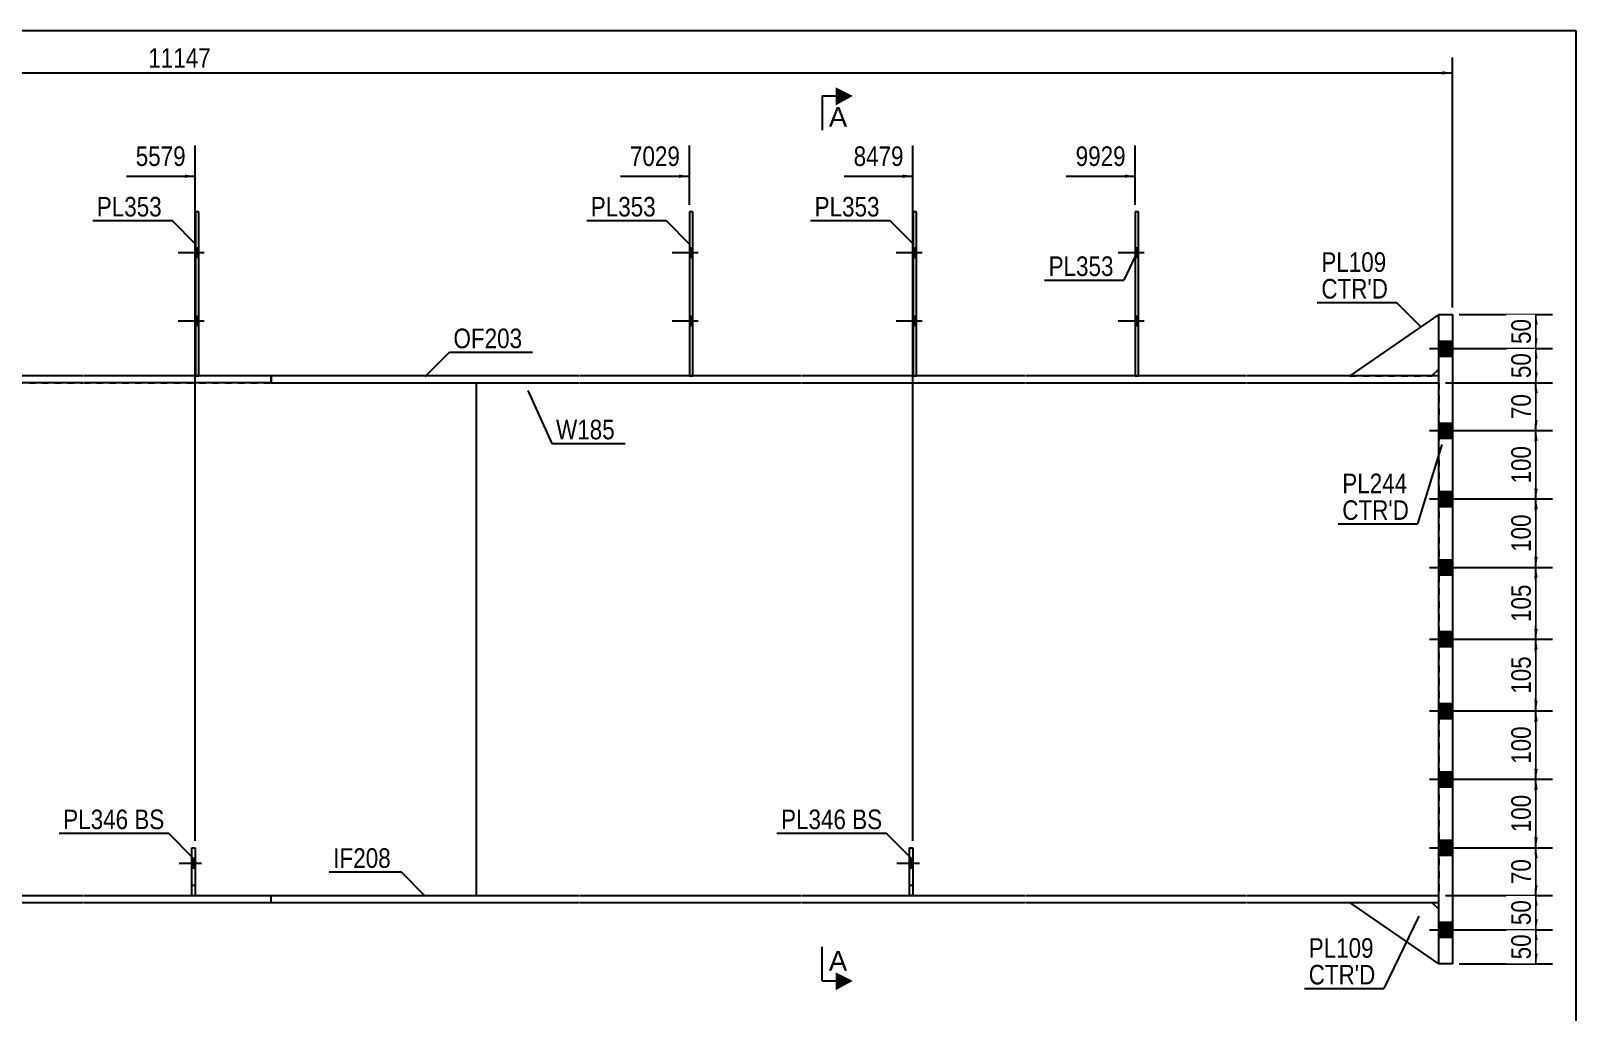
# Model space of a CAD drawing. Header units: millimetres. Extents: x -324 to 89, y -163 to 124.
# Drawn here: x -137.1 to 88.8, y -19.5 to 124 of the extents above; entities that cross this region are included whole.
import ezdxf

# ---------------------------------------------------------------- set-up
doc = ezdxf.new("R2010")
doc.units = ezdxf.units.MM
doc.linetypes.add('DXK_LINE_DOT1', pattern=[1.8814, 0.9407, -0.9407])
doc.linetypes.add('DXK_LINE_DOT2', pattern=[3.9198, 1.9599, -1.9599])
doc.styles.add('Arial', font='ARIAL.TTF', dxfattribs={"height": 0.2})
doc.styles.add('Arial Narrow', font='ARIALN.TTF', dxfattribs={"height": 0.2})

# ---------------------------------------------------------------- blocks, each defined once
blk = doc.blocks.new('Unknown-622305629-1210')
at = {"color": 5, "linetype": 'Continuous'}
for p, q in [((88.82, 123.95), (-321.18, 123.95)), ((88.82, -163.05), (88.82, 123.95))]:
    blk.add_line(p, q, dxfattribs=at)
blk = doc.blocks.new('Part-622305629-1538 - 1231')
at = {"color": 2, "linetype": 'Continuous'}
for p, q in [((-101.99, 73.5), (-101.99, 72.5)), ((-56.99, 73.5), (-101.99, 73.5)), ((-101.99, 72.5), (-56.99, 72.5)), ((-24.54, 73.5), (-56.89, 73.5)), ((-56.89, 72.5), (-24.54, 72.5)), ((8.19, 73.5), (-24.44, 73.5)), ((-24.44, 72.5), (8.19, 72.5)), ((40.64, 73.5), (8.29, 73.5)), ((8.29, 72.5), (40.64, 72.5)), ((68.74, 73.5), (40.74, 73.5)), ((40.74, 72.5), (68.74, 72.5)), ((68.74, 72.5), (68.74, 73.5))]:
    blk.add_line(p, q, dxfattribs=at)
blk = doc.blocks.new('Bolt-622305629-1666 - 1231')
at = {"linetype": 'Continuous'}
blk.add_hatch(color=3, dxfattribs=at).paths.add_polyline_path([(-8.14, 1.5), (-8.14, 2.9), (-8.64, 2.9), (-8.64, 1.5)])
at = {"color": 3, "linetype": 'Continuous'}
for p, q in [((-8.14, 2.9), (-8.64, 2.9)), ((-7.19, 2.2), (-10.49, 2.2)), ((-8.14, 1.5), (-8.64, 1.5))]:
    blk.add_line(p, q, dxfattribs=at)
blk = doc.blocks.new('Part-622305629-1287 - 1231')
at = {"color": 2, "linetype": 'Continuous'}
for p, q in [((68.74, 82.5), (55.74, 73.5)), ((67.74, 73.5), (68.74, 74.5))]:
    blk.add_line(p, q, dxfattribs=at)
at = {"color": 7, "linetype": 'DXK_LINE_DOT1'}
for p, q in [((68.74, 74.5), (68.74, 82.5)), ((55.74, 73.5), (67.74, 73.5))]:
    blk.add_line(p, q, dxfattribs=at)
blk = doc.blocks.new('Part-622305629-1309 - 1231')
at = {"color": 7, "linetype": 'DXK_LINE_DOT1'}
for p, q in [((-8.64, -2.5), (-8.64, 4.5)), ((-8.64, 4.5), (-8.14, 4.5)), ((-8.14, 4.5), (-8.14, -2.5)), ((-8.64, -1), (-8.14, -1)), ((-8.14, -2.5), (-8.64, -2.5))]:
    blk.add_line(p, q, dxfattribs=at)
blk = doc.blocks.new('Part-622305629-1516 - 1231')
at = {"color": 2, "linetype": 'Continuous'}
for p, q in [((-299.5, -2.5), (-269.5, -2.5)), ((-299.5, -3.5), (-269.5, -3.5)), ((-269.4, -2.5), (-237.05, -2.5)), ((-269.4, -3.5), (-237.05, -3.5)), ((-236.95, -2.5), (-161.95, -2.5)), ((-236.95, -3.5), (-161.95, -3.5)), ((-161.85, -2.5), (-129.5, -2.5)), ((-161.85, -3.5), (-129.5, -3.5)), ((-129.4, -2.5), (-101.99, -2.5)), ((-129.4, -3.5), (-101.99, -3.5)), ((-101.99, -3.5), (-101.99, -2.5))]:
    blk.add_line(p, q, dxfattribs=at)
at = {"color": 7, "linetype": 'DXK_LINE_DOT1'}
blk.add_line((-299.5, -3.5), (-299.5, -2.5), dxfattribs=at)
blk = doc.blocks.new('Part-622305629-1388 - 1231')
at = {"color": 7, "linetype": 'DXK_LINE_DOT1'}
for p, q in [((-161.85, 72.5), (-129.5, 72.5)), ((-129.4, 72.5), (-71.99, 72.5)), ((-161.85, -2.5), (-129.5, -2.5)), ((-129.4, -2.5), (-71.99, -2.5))]:
    blk.add_line(p, q, dxfattribs=at)
at = {"color": 2, "linetype": 'Continuous'}
blk.add_line((-71.99, 72.5), (-71.99, -2.5), dxfattribs=at)
blk = doc.blocks.new('Bolt-622305629-1389 - 1231')
at = {"linetype": 'Continuous'}
for points in [[(68.74, 78.6), (68.74, 76.4), (70.74, 76.4), (70.74, 78.6)], [(68.74, 78.6), (68.74, 76.4), (70.74, 76.4), (70.74, 78.6)], [(68.74, 66.6), (68.74, 64.4), (70.74, 64.4), (70.74, 66.6)], [(68.74, 66.6), (68.74, 64.4), (70.74, 64.4), (70.74, 66.6)], [(68.74, 56.6), (68.74, 54.4), (70.74, 54.4), (70.74, 56.6)], [(68.74, 56.6), (68.74, 54.4), (70.74, 54.4), (70.74, 56.6)], [(68.74, 46.6), (68.74, 44.4), (70.74, 44.4), (70.74, 46.6)], [(68.74, 46.6), (68.74, 44.4), (70.74, 44.4), (70.74, 46.6)], [(68.74, 36.1), (68.74, 33.9), (70.74, 33.9), (70.74, 36.1)], [(68.74, 36.1), (68.74, 33.9), (70.74, 33.9), (70.74, 36.1)], [(68.74, 25.6), (68.74, 23.4), (70.74, 23.4), (70.74, 25.6)], [(68.74, 25.6), (68.74, 23.4), (70.74, 23.4), (70.74, 25.6)], [(68.74, 15.6), (68.74, 13.4), (70.74, 13.4), (70.74, 15.6)], [(68.74, 15.6), (68.74, 13.4), (70.74, 13.4), (70.74, 15.6)], [(68.74, 5.6), (68.74, 3.4), (70.74, 3.4), (70.74, 5.6)], [(68.74, 5.6), (68.74, 3.4), (70.74, 3.4), (70.74, 5.6)], [(68.74, -6.4), (68.74, -8.6), (70.74, -8.6), (70.74, -6.4)], [(68.74, -6.4), (68.74, -8.6), (70.74, -8.6), (70.74, -6.4)]]:
    blk.add_hatch(color=3, dxfattribs=at).paths.add_polyline_path(points)
at = {"color": 3, "linetype": 'Continuous'}
for p, q in [((67.4, 77.5), (76.74, 77.5)), ((67.4, 77.5), (76.74, 77.5)), ((68.74, 78.6), (70.74, 78.6)), ((68.74, 78.6), (70.74, 78.6)), ((68.74, 76.4), (70.74, 76.4)), ((68.74, 76.4), (70.74, 76.4)), ((68.74, 66.6), (70.74, 66.6)), ((68.74, 66.6), (70.74, 66.6)), ((67.4, 65.5), (76.74, 65.5)), ((67.4, 65.5), (76.74, 65.5)), ((68.74, 64.4), (70.74, 64.4)), ((68.74, 64.4), (70.74, 64.4)), ((68.74, 56.6), (70.74, 56.6)), ((68.74, 56.6), (70.74, 56.6)), ((67.4, 55.5), (76.74, 55.5)), ((67.4, 55.5), (76.74, 55.5)), ((68.74, 54.4), (70.74, 54.4)), ((68.74, 54.4), (70.74, 54.4)), ((67.4, 45.5), (76.74, 45.5)), ((67.4, 45.5), (76.74, 45.5)), ((68.74, 46.6), (70.74, 46.6)), ((68.74, 46.6), (70.74, 46.6)), ((68.74, 44.4), (70.74, 44.4)), ((68.74, 44.4), (70.74, 44.4)), ((67.4, 35), (76.74, 35)), ((67.4, 35), (76.74, 35)), ((68.74, 36.1), (70.74, 36.1)), ((68.74, 36.1), (70.74, 36.1)), ((68.74, 33.9), (70.74, 33.9)), ((68.74, 33.9), (70.74, 33.9)), ((68.74, 25.6), (70.74, 25.6)), ((68.74, 25.6), (70.74, 25.6)), ((67.4, 24.5), (76.74, 24.5)), ((67.4, 24.5), (76.74, 24.5)), ((68.74, 23.4), (70.74, 23.4)), ((68.74, 23.4), (70.74, 23.4)), ((67.4, 14.5), (76.74, 14.5)), ((67.4, 14.5), (76.74, 14.5)), ((68.74, 15.6), (70.74, 15.6)), ((68.74, 15.6), (70.74, 15.6)), ((68.74, 13.4), (70.74, 13.4)), ((68.74, 13.4), (70.74, 13.4)), ((68.74, 5.6), (70.74, 5.6)), ((68.74, 5.6), (70.74, 5.6)), ((67.4, 4.5), (76.74, 4.5)), ((67.4, 4.5), (76.74, 4.5)), ((68.74, 3.4), (70.74, 3.4)), ((68.74, 3.4), (70.74, 3.4)), ((68.74, -6.4), (70.74, -6.4)), ((68.74, -6.4), (70.74, -6.4)), ((67.4, -7.5), (76.74, -7.5)), ((67.4, -7.5), (76.74, -7.5)), ((68.74, -8.6), (70.74, -8.6)), ((68.74, -8.6), (70.74, -8.6))]:
    blk.add_line(p, q, dxfattribs=at)
blk = doc.blocks.new('Bolt-622305629-1390 - 1231')
at = {"linetype": 'Continuous'}
for points in [[(24.84, 90.8), (24.84, 92.2), (24.34, 92.2), (24.34, 90.8)], [(24.84, 90.8), (24.84, 92.2), (24.34, 92.2), (24.34, 90.8)], [(24.84, 80.8), (24.84, 82.2), (24.34, 82.2), (24.34, 80.8)], [(24.84, 80.8), (24.84, 82.2), (24.34, 82.2), (24.34, 80.8)]]:
    blk.add_hatch(color=3, dxfattribs=at).paths.add_polyline_path(points)
at = {"color": 3, "linetype": 'Continuous'}
for p, q in [((25.64, 91.5), (21.84, 91.5)), ((25.64, 91.5), (21.84, 91.5)), ((24.84, 92.2), (24.34, 92.2)), ((24.84, 92.2), (24.34, 92.2)), ((24.84, 90.8), (24.34, 90.8)), ((24.84, 90.8), (24.34, 90.8)), ((25.64, 81.5), (21.84, 81.5)), ((25.64, 81.5), (21.84, 81.5)), ((24.84, 82.2), (24.34, 82.2)), ((24.84, 82.2), (24.34, 82.2)), ((24.84, 80.8), (24.34, 80.8)), ((24.84, 80.8), (24.34, 80.8))]:
    blk.add_line(p, q, dxfattribs=at)
blk = doc.blocks.new('Part-622305629-1418 - 1231')
at = {"color": 2, "linetype": 'Continuous'}
for p, q in [((-112.57, 97.5), (-113.07, 97.5)), ((-113.07, 97.5), (-113.07, 73.5)), ((-112.57, 73.5), (-112.57, 97.5))]:
    blk.add_line(p, q, dxfattribs=at)
at = {"color": 7, "linetype": 'DXK_LINE_DOT1'}
blk.add_line((-113.07, 73.5), (-112.57, 73.5), dxfattribs=at)
blk = doc.blocks.new('Part-622305629-1423 - 1231')
at = {"color": 2, "linetype": 'Continuous'}
for p, q in [((-7.61, 97.5), (-8.11, 97.5)), ((-8.11, 97.5), (-8.11, 73.5)), ((-7.61, 73.5), (-7.61, 97.5))]:
    blk.add_line(p, q, dxfattribs=at)
at = {"color": 7, "linetype": 'DXK_LINE_DOT1'}
blk.add_line((-8.11, 73.5), (-7.61, 73.5), dxfattribs=at)
blk = doc.blocks.new('Part-622305629-1428 - 1231')
at = {"color": 2, "linetype": 'Continuous'}
for p, q in [((-40.34, 97.5), (-40.84, 97.5)), ((-40.84, 97.5), (-40.84, 73.5)), ((-40.34, 73.5), (-40.34, 97.5))]:
    blk.add_line(p, q, dxfattribs=at)
at = {"color": 7, "linetype": 'DXK_LINE_DOT1'}
blk.add_line((-40.84, 73.5), (-40.34, 73.5), dxfattribs=at)
blk = doc.blocks.new('Part-622305629-1649 - 1231')
at = {"color": 7, "linetype": 'DXK_LINE_DOT1'}
for p, q in [((-113.6, -2.5), (-113.6, 4.5)), ((-113.6, 4.5), (-113.1, 4.5)), ((-113.1, 4.5), (-113.1, -2.5)), ((-113.6, -1), (-113.1, -1))]:
    blk.add_line(p, q, dxfattribs=at)
blk = doc.blocks.new('Bolt-622305629-1440 - 1231')
at = {"linetype": 'Continuous'}
for points in [[(-112.57, 90.8), (-112.57, 92.2), (-113.07, 92.2), (-113.07, 90.8)], [(-112.57, 90.8), (-112.57, 92.2), (-113.07, 92.2), (-113.07, 90.8)], [(-112.57, 80.8), (-112.57, 82.2), (-113.07, 82.2), (-113.07, 80.8)], [(-112.57, 80.8), (-112.57, 82.2), (-113.07, 82.2), (-113.07, 80.8)]]:
    blk.add_hatch(color=3, dxfattribs=at).paths.add_polyline_path(points)
at = {"color": 3, "linetype": 'Continuous'}
for p, q in [((-111.77, 91.5), (-115.57, 91.5)), ((-111.77, 91.5), (-115.57, 91.5)), ((-112.57, 92.2), (-113.07, 92.2)), ((-112.57, 92.2), (-113.07, 92.2)), ((-112.57, 90.8), (-113.07, 90.8)), ((-112.57, 90.8), (-113.07, 90.8)), ((-111.77, 81.5), (-115.57, 81.5)), ((-111.77, 81.5), (-115.57, 81.5)), ((-112.57, 82.2), (-113.07, 82.2)), ((-112.57, 82.2), (-113.07, 82.2)), ((-112.57, 80.8), (-113.07, 80.8)), ((-112.57, 80.8), (-113.07, 80.8))]:
    blk.add_line(p, q, dxfattribs=at)
blk = doc.blocks.new('Part-622305629-1616 - 1231')
at = {"color": 2, "linetype": 'Continuous'}
for p, q in [((68.74, -12.5), (55.74, -3.5)), ((67.74, -3.5), (68.74, -4.5))]:
    blk.add_line(p, q, dxfattribs=at)
at = {"color": 7, "linetype": 'DXK_LINE_DOT1'}
for p, q in [((55.74, -3.5), (67.74, -3.5)), ((68.74, -12.5), (68.74, -4.5))]:
    blk.add_line(p, q, dxfattribs=at)
blk = doc.blocks.new('Bolt-622305629-1441 - 1231')
at = {"linetype": 'Continuous'}
for points in [[(-40.34, 90.8), (-40.34, 92.2), (-40.84, 92.2), (-40.84, 90.8)], [(-40.34, 90.8), (-40.34, 92.2), (-40.84, 92.2), (-40.84, 90.8)], [(-40.34, 80.8), (-40.34, 82.2), (-40.84, 82.2), (-40.84, 80.8)], [(-40.34, 80.8), (-40.34, 82.2), (-40.84, 82.2), (-40.84, 80.8)]]:
    blk.add_hatch(color=3, dxfattribs=at).paths.add_polyline_path(points)
at = {"color": 3, "linetype": 'Continuous'}
for p, q in [((-39.54, 91.5), (-43.34, 91.5)), ((-39.54, 91.5), (-43.34, 91.5)), ((-40.34, 92.2), (-40.84, 92.2)), ((-40.34, 92.2), (-40.84, 92.2)), ((-40.34, 90.8), (-40.84, 90.8)), ((-40.34, 90.8), (-40.84, 90.8)), ((-39.54, 81.5), (-43.34, 81.5)), ((-39.54, 81.5), (-43.34, 81.5)), ((-40.34, 82.2), (-40.84, 82.2)), ((-40.34, 82.2), (-40.84, 82.2)), ((-40.34, 80.8), (-40.84, 80.8)), ((-40.34, 80.8), (-40.84, 80.8))]:
    blk.add_line(p, q, dxfattribs=at)
blk = doc.blocks.new('Bolt-622305629-1639 - 1231')
at = {"linetype": 'Continuous'}
for points in [[(-7.61, 90.8), (-7.61, 92.2), (-8.11, 92.2), (-8.11, 90.8)], [(-7.61, 90.8), (-7.61, 92.2), (-8.11, 92.2), (-8.11, 90.8)], [(-7.61, 80.8), (-7.61, 82.2), (-8.11, 82.2), (-8.11, 80.8)], [(-7.61, 80.8), (-7.61, 82.2), (-8.11, 82.2), (-8.11, 80.8)]]:
    blk.add_hatch(color=3, dxfattribs=at).paths.add_polyline_path(points)
at = {"color": 3, "linetype": 'Continuous'}
for p, q in [((-6.81, 91.5), (-10.61, 91.5)), ((-6.81, 91.5), (-10.61, 91.5)), ((-7.61, 92.2), (-8.11, 92.2)), ((-7.61, 92.2), (-8.11, 92.2)), ((-7.61, 90.8), (-8.11, 90.8)), ((-7.61, 90.8), (-8.11, 90.8)), ((-6.81, 81.5), (-10.61, 81.5)), ((-6.81, 81.5), (-10.61, 81.5)), ((-7.61, 82.2), (-8.11, 82.2)), ((-7.61, 82.2), (-8.11, 82.2)), ((-7.61, 80.8), (-8.11, 80.8)), ((-7.61, 80.8), (-8.11, 80.8))]:
    blk.add_line(p, q, dxfattribs=at)
blk = doc.blocks.new('Bolt-622305629-1444 - 1231')
at = {"color": 3, "linetype": 'DXK_LINE_DOT2'}
for p, q in [((-113.1, 2.9), (-113.6, 2.9)), ((-112.15, 2.2), (-115.45, 2.2)), ((-113.1, 1.5), (-113.6, 1.5))]:
    blk.add_line(p, q, dxfattribs=at)
blk = doc.blocks.new('Part-622305629-1589 - 1231')
at = {"color": 2, "linetype": 'Continuous'}
for p, q in [((68.74, 82.5), (70.74, 82.5)), ((68.74, -12.5), (68.74, 82.5)), ((70.74, 82.5), (70.74, -12.5)), ((70.74, -12.5), (68.74, -12.5))]:
    blk.add_line(p, q, dxfattribs=at)
blk = doc.blocks.new('Bolt-622305629-1445 - 1231')
at = {"linetype": 'Continuous'}
blk.add_hatch(color=3, dxfattribs=at).paths.add_polyline_path([(-113.1, 1.5), (-113.1, 2.9), (-113.6, 2.9), (-113.6, 1.5)])
at = {"color": 3, "linetype": 'Continuous'}
for p, q in [((-113.1, 2.9), (-113.6, 2.9)), ((-112.15, 2.2), (-115.45, 2.2)), ((-113.1, 1.5), (-113.6, 1.5))]:
    blk.add_line(p, q, dxfattribs=at)
blk = doc.blocks.new('Bolt-622305629-1447 - 1231')
at = {"color": 3, "linetype": 'DXK_LINE_DOT2'}
for p, q in [((-8.14, 2.9), (-8.64, 2.9)), ((-7.19, 2.2), (-10.49, 2.2)), ((-8.14, 1.5), (-8.64, 1.5))]:
    blk.add_line(p, q, dxfattribs=at)
blk = doc.blocks.new('Part-622305629-1494 - 1231')
at = {"color": 2, "linetype": 'Continuous'}
for p, q in [((-101.99, -3.5), (-101.99, -2.5)), ((-101.99, -2.5), (-56.99, -2.5)), ((-101.99, -3.5), (-56.99, -3.5)), ((-56.89, -2.5), (-24.54, -2.5)), ((-56.89, -3.5), (-24.54, -3.5)), ((-24.44, -2.5), (8.19, -2.5)), ((-24.44, -3.5), (8.19, -3.5)), ((8.29, -2.5), (40.64, -2.5)), ((8.29, -3.5), (40.64, -3.5)), ((40.74, -2.5), (68.74, -2.5)), ((40.74, -3.5), (68.74, -3.5)), ((68.74, -3.5), (68.74, -2.5))]:
    blk.add_line(p, q, dxfattribs=at)
blk = doc.blocks.new('Part-622305629-1611 - 1231')
at = {"color": 2, "linetype": 'Continuous'}
blk.add_line((-71.99, 72.5), (-71.99, -2.5), dxfattribs=at)
at = {"color": 7, "linetype": 'DXK_LINE_DOT1'}
for p, q in [((-71.99, 72.5), (-56.99, 72.5)), ((-56.89, 72.5), (-24.54, 72.5)), ((-24.44, 72.5), (8.19, 72.5)), ((8.29, 72.5), (40.64, 72.5)), ((40.74, 72.5), (68.74, 72.5)), ((68.74, 72.5), (68.74, -2.5)), ((-71.99, -2.5), (-56.99, -2.5)), ((-56.89, -2.5), (-24.54, -2.5)), ((-24.44, -2.5), (-8.64, -2.5)), ((-8.14, -2.5), (8.19, -2.5)), ((8.29, -2.5), (40.64, -2.5)), ((40.74, -2.5), (68.74, -2.5))]:
    blk.add_line(p, q, dxfattribs=at)
blk = doc.blocks.new('Part-622305629-1560 - 1231')
at = {"color": 2, "linetype": 'Continuous'}
for p, q in [((-269.5, 73.5), (-299.5, 73.5)), ((-269.5, 72.5), (-299.5, 72.5)), ((-237.05, 73.5), (-269.4, 73.5)), ((-237.05, 72.5), (-269.4, 72.5)), ((-161.95, 73.5), (-236.95, 73.5)), ((-161.95, 72.5), (-236.95, 72.5)), ((-129.5, 73.5), (-161.85, 73.5)), ((-129.5, 72.5), (-161.85, 72.5)), ((-101.99, 73.5), (-129.4, 73.5)), ((-101.99, 72.5), (-129.4, 72.5)), ((-101.99, 72.5), (-101.99, 73.5))]:
    blk.add_line(p, q, dxfattribs=at)
at = {"color": 7, "linetype": 'DXK_LINE_DOT1'}
blk.add_line((-299.5, 73.5), (-299.5, 72.5), dxfattribs=at)
blk = doc.blocks.new('Part-622305629-1638 - 1231')
at = {"color": 2, "linetype": 'Continuous'}
for p, q in [((-8.64, -2.5), (-8.64, 4.5)), ((-8.64, 4.5), (-8.14, 4.5)), ((-8.14, 4.5), (-8.14, -2.5))]:
    blk.add_line(p, q, dxfattribs=at)
blk = doc.blocks.new('Part-622305629-1644 - 1231')
at = {"color": 2, "linetype": 'Continuous'}
for p, q in [((24.84, 97.5), (24.34, 97.5)), ((24.34, 97.5), (24.34, 73.5)), ((24.84, 73.5), (24.84, 97.5))]:
    blk.add_line(p, q, dxfattribs=at)
at = {"color": 7, "linetype": 'DXK_LINE_DOT1'}
blk.add_line((24.34, 73.5), (24.84, 73.5), dxfattribs=at)
blk = doc.blocks.new('Part-622305629-1654 - 1231')
at = {"color": 2, "linetype": 'Continuous'}
for p, q in [((-113.6, -2.5), (-113.6, 4.5)), ((-113.6, 4.5), (-113.1, 4.5)), ((-113.1, 4.5), (-113.1, -2.5))]:
    blk.add_line(p, q, dxfattribs=at)
blk = doc.blocks.new('StraightDimension-622305629-3237 - 1231')
at = {"linetype": 'Continuous'}
blk.add_hatch(color=7, dxfattribs=at).paths.add_polyline_path([(-9.64, 102.95), (-8.14, 102.7), (-9.64, 102.45)])
at = {"color": 7, "linetype": 'Continuous'}
for p, q in [((-8.14, 5.5), (-8.14, 107.2)), ((-18.2, 102.7), (-8.14, 102.7))]:
    blk.add_line(p, q, dxfattribs=at)
at = {"color": 0}
blk.add_wipeout([(-8.91, 103.6), (-8.91, 107.8), (-17.42, 107.8), (-17.42, 103.6)], dxfattribs=at)
at = {"color": 3, "style": 'Arial Narrow'}
blk.add_text('8479', height=2.863, dxfattribs=at).set_placement((-16.82, 104.2))
blk = doc.blocks.new('StraightDimension-622305629-1802 - 1231')
at = {"linetype": 'Continuous'}
blk.add_hatch(color=7, dxfattribs=at).paths.add_polyline_path([(69.24, 118.06), (70.74, 117.81), (69.24, 117.56)])
at = {"color": 7, "linetype": 'Continuous'}
for p, q in [((70.74, 83.5), (70.74, 120.06)), ((-301.5, 117.81), (70.74, 117.81))]:
    blk.add_line(p, q, dxfattribs=at)
at = {"color": 0}
blk.add_wipeout([(-110.21, 117.96), (-110.21, 122.16), (-120.55, 122.16), (-120.55, 117.96)], dxfattribs=at)
at = {"color": 3, "style": 'Arial Narrow'}
blk.add_text('11147', height=2.863, dxfattribs=at).set_placement((-119.95, 118.56))
blk = doc.blocks.new('StraightDimension-622305629-1811 - 1231')
at = {"linetype": 'Continuous'}
for points in [[(82.7, 81), (82.95, 82.5), (83.2, 81)], [(83.2, 79), (82.95, 77.5), (82.7, 79)]]:
    blk.add_hatch(color=7, dxfattribs=at).paths.add_polyline_path(points)
at = {"color": 7, "linetype": 'Continuous'}
for p, q in [((71.74, 82.5), (85.35, 82.5)), ((82.95, 77.5), (82.95, 82.5)), ((69.74, 77.5), (85.35, 77.5))]:
    blk.add_line(p, q, dxfattribs=at)
at = {"color": 0}
blk.add_wipeout([(82.8, 82.43), (78.6, 82.43), (78.6, 77.57), (82.8, 77.57)], dxfattribs=at)
at = {"color": 3, "style": 'Arial Narrow'}
blk.add_text('50', height=2.863, rotation=90.0002, dxfattribs=at).set_placement((82.2, 78.17))
blk = doc.blocks.new('StraightDimension-622305629-1826 - 1231')
at = {"linetype": 'Continuous'}
for points in [[(82.7, 76), (82.95, 77.5), (83.2, 76)], [(83.2, 74), (82.95, 72.5), (82.7, 74)]]:
    blk.add_hatch(color=7, dxfattribs=at).paths.add_polyline_path(points)
at = {"color": 7, "linetype": 'Continuous'}
for p, q in [((69.74, 77.5), (85.35, 77.5)), ((82.95, 72.5), (82.95, 77.5)), ((69.74, 72.5), (85.35, 72.5))]:
    blk.add_line(p, q, dxfattribs=at)
at = {"color": 0}
blk.add_wipeout([(82.8, 77.43), (78.6, 77.43), (78.6, 72.57), (82.8, 72.57)], dxfattribs=at)
at = {"color": 3, "style": 'Arial Narrow'}
blk.add_text('50', height=2.863, rotation=90.0002, dxfattribs=at).set_placement((82.2, 73.17))
blk = doc.blocks.new('StraightDimension-622305629-1840 - 1231')
at = {"linetype": 'Continuous'}
for points in [[(82.7, 71), (82.95, 72.5), (83.2, 71)], [(83.2, 67.01), (82.95, 65.51), (82.7, 67.01)]]:
    blk.add_hatch(color=7, dxfattribs=at).paths.add_polyline_path(points)
at = {"color": 7, "linetype": 'Continuous'}
for p, q in [((69.74, 72.5), (85.35, 72.5)), ((82.95, 65.51), (82.95, 72.5)), ((69.74, 65.51), (85.35, 65.51))]:
    blk.add_line(p, q, dxfattribs=at)
at = {"color": 0}
blk.add_wipeout([(82.8, 71.43), (78.6, 71.43), (78.6, 66.58), (82.8, 66.58)], dxfattribs=at)
at = {"color": 3, "style": 'Arial Narrow'}
blk.add_text('70', height=2.863, rotation=90.0002, dxfattribs=at).set_placement((82.2, 67.18))
blk = doc.blocks.new('StraightDimension-622305629-1846 - 1231')
at = {"linetype": 'Continuous'}
for points in [[(82.7, 64.01), (82.95, 65.51), (83.2, 64.01)], [(83.2, 57), (82.95, 55.5), (82.7, 57)]]:
    blk.add_hatch(color=7, dxfattribs=at).paths.add_polyline_path(points)
at = {"color": 7, "linetype": 'Continuous'}
for p, q in [((69.74, 65.51), (85.35, 65.51)), ((82.95, 55.5), (82.95, 65.51)), ((69.74, 55.5), (85.35, 55.5))]:
    blk.add_line(p, q, dxfattribs=at)
at = {"color": 0}
blk.add_wipeout([(82.8, 63.85), (78.6, 63.85), (78.6, 57.16), (82.8, 57.16)], dxfattribs=at)
at = {"color": 3, "style": 'Arial Narrow'}
blk.add_text('100', height=2.863, rotation=90.0002, dxfattribs=at).set_placement((82.2, 57.76))
blk = doc.blocks.new('StraightDimension-622305629-1851 - 1231')
at = {"linetype": 'Continuous'}
for points in [[(82.7, 54), (82.95, 55.5), (83.2, 54)], [(83.2, 47), (82.95, 45.5), (82.7, 47)]]:
    blk.add_hatch(color=7, dxfattribs=at).paths.add_polyline_path(points)
at = {"color": 7, "linetype": 'Continuous'}
for p, q in [((69.74, 55.5), (85.35, 55.5)), ((82.95, 45.5), (82.95, 55.5)), ((69.74, 45.5), (85.35, 45.5))]:
    blk.add_line(p, q, dxfattribs=at)
at = {"color": 0}
blk.add_wipeout([(82.8, 53.84), (78.6, 53.84), (78.6, 47.16), (82.8, 47.16)], dxfattribs=at)
at = {"color": 3, "style": 'Arial Narrow'}
blk.add_text('100', height=2.863, rotation=90.0002, dxfattribs=at).set_placement((82.2, 47.76))
blk = doc.blocks.new('StraightDimension-622305629-1854 - 1231')
at = {"linetype": 'Continuous'}
for points in [[(82.7, 44), (82.95, 45.5), (83.2, 44)], [(83.2, 36.5), (82.95, 35), (82.7, 36.5)]]:
    blk.add_hatch(color=7, dxfattribs=at).paths.add_polyline_path(points)
at = {"color": 7, "linetype": 'Continuous'}
for p, q in [((69.74, 45.5), (85.35, 45.5)), ((82.95, 35), (82.95, 45.5)), ((69.74, 35), (85.35, 35))]:
    blk.add_line(p, q, dxfattribs=at)
at = {"color": 0}
blk.add_wipeout([(82.8, 43.59), (78.6, 43.59), (78.6, 36.91), (82.8, 36.91)], dxfattribs=at)
at = {"color": 3, "style": 'Arial Narrow'}
blk.add_text('105', height=2.863, rotation=90.0002, dxfattribs=at).set_placement((82.2, 37.51))
blk = doc.blocks.new('StraightDimension-622305629-1867 - 1231')
at = {"linetype": 'Continuous'}
for points in [[(82.7, 33.5), (82.95, 35), (83.2, 33.5)], [(83.2, 26), (82.95, 24.5), (82.7, 26)]]:
    blk.add_hatch(color=7, dxfattribs=at).paths.add_polyline_path(points)
at = {"color": 7, "linetype": 'Continuous'}
for p, q in [((69.74, 35), (85.35, 35)), ((82.95, 24.5), (82.95, 35)), ((69.74, 24.5), (85.35, 24.5))]:
    blk.add_line(p, q, dxfattribs=at)
at = {"color": 0}
blk.add_wipeout([(82.8, 33.09), (78.6, 33.09), (78.6, 26.41), (82.8, 26.41)], dxfattribs=at)
at = {"color": 3, "style": 'Arial Narrow'}
blk.add_text('105', height=2.863, rotation=90.0002, dxfattribs=at).set_placement((82.2, 27.01))
blk = doc.blocks.new('StraightDimension-622305629-1880 - 1231')
at = {"linetype": 'Continuous'}
for points in [[(82.7, 23), (82.95, 24.5), (83.2, 23)], [(83.2, 16), (82.95, 14.5), (82.7, 16)]]:
    blk.add_hatch(color=7, dxfattribs=at).paths.add_polyline_path(points)
at = {"color": 7, "linetype": 'Continuous'}
for p, q in [((69.74, 24.5), (85.35, 24.5)), ((82.95, 14.5), (82.95, 24.5)), ((69.74, 14.5), (85.35, 14.5))]:
    blk.add_line(p, q, dxfattribs=at)
at = {"color": 0}
blk.add_wipeout([(82.8, 22.84), (78.6, 22.84), (78.6, 16.16), (82.8, 16.16)], dxfattribs=at)
at = {"color": 3, "style": 'Arial Narrow'}
blk.add_text('100', height=2.863, rotation=90.0002, dxfattribs=at).set_placement((82.2, 16.76))
blk = doc.blocks.new('StraightDimension-622305629-1883 - 1231')
at = {"linetype": 'Continuous'}
for points in [[(82.7, 13), (82.95, 14.5), (83.2, 13)], [(83.2, 5.99), (82.95, 4.49), (82.7, 5.99)]]:
    blk.add_hatch(color=7, dxfattribs=at).paths.add_polyline_path(points)
at = {"color": 7, "linetype": 'Continuous'}
for p, q in [((69.74, 14.5), (85.35, 14.5)), ((82.95, 4.49), (82.95, 14.5)), ((69.74, 4.49), (85.35, 4.49))]:
    blk.add_line(p, q, dxfattribs=at)
at = {"color": 0}
blk.add_wipeout([(82.8, 12.84), (78.6, 12.84), (78.6, 6.15), (82.8, 6.15)], dxfattribs=at)
at = {"color": 3, "style": 'Arial Narrow'}
blk.add_text('100', height=2.863, rotation=90.0002, dxfattribs=at).set_placement((82.2, 6.75))
blk = doc.blocks.new('StraightDimension-622305629-1888 - 1231')
at = {"linetype": 'Continuous'}
for points in [[(82.7, 2.99), (82.95, 4.49), (83.2, 2.99)], [(83.2, -1), (82.95, -2.5), (82.7, -1)]]:
    blk.add_hatch(color=7, dxfattribs=at).paths.add_polyline_path(points)
at = {"color": 7, "linetype": 'Continuous'}
for p, q in [((69.74, 4.49), (85.35, 4.49)), ((82.95, -2.5), (82.95, 4.49)), ((69.74, -2.5), (85.35, -2.5))]:
    blk.add_line(p, q, dxfattribs=at)
at = {"color": 0}
blk.add_wipeout([(82.8, 3.42), (78.6, 3.42), (78.6, -1.43), (82.8, -1.43)], dxfattribs=at)
at = {"color": 3, "style": 'Arial Narrow'}
blk.add_text('70', height=2.863, rotation=90.0002, dxfattribs=at).set_placement((82.2, -0.83))
blk = doc.blocks.new('StraightDimension-622305629-1892 - 1231')
at = {"linetype": 'Continuous'}
for points in [[(82.7, -4), (82.95, -2.5), (83.2, -4)], [(83.2, -6), (82.95, -7.5), (82.7, -6)]]:
    blk.add_hatch(color=7, dxfattribs=at).paths.add_polyline_path(points)
at = {"color": 7, "linetype": 'Continuous'}
for p, q in [((69.74, -2.5), (85.35, -2.5)), ((82.95, -7.5), (82.95, -2.5)), ((69.74, -7.5), (85.35, -7.5))]:
    blk.add_line(p, q, dxfattribs=at)
at = {"color": 0}
blk.add_wipeout([(82.8, -2.57), (78.6, -2.57), (78.6, -7.43), (82.8, -7.43)], dxfattribs=at)
at = {"color": 3, "style": 'Arial Narrow'}
blk.add_text('50', height=2.863, rotation=90.0002, dxfattribs=at).set_placement((82.2, -6.83))
blk = doc.blocks.new('StraightDimension-622305629-1905 - 1231')
at = {"linetype": 'Continuous'}
for points in [[(82.7, -9), (82.95, -7.5), (83.2, -9)], [(83.2, -11), (82.95, -12.5), (82.7, -11)]]:
    blk.add_hatch(color=7, dxfattribs=at).paths.add_polyline_path(points)
at = {"color": 7, "linetype": 'Continuous'}
for p, q in [((69.74, -7.5), (85.35, -7.5)), ((82.95, -12.5), (82.95, -7.5)), ((71.74, -12.5), (85.35, -12.5))]:
    blk.add_line(p, q, dxfattribs=at)
at = {"color": 0}
blk.add_wipeout([(82.8, -7.57), (78.6, -7.57), (78.6, -12.43), (82.8, -12.43)], dxfattribs=at)
at = {"color": 3, "style": 'Arial Narrow'}
blk.add_text('50', height=2.863, rotation=90.0002, dxfattribs=at).set_placement((82.2, -11.83))
blk = doc.blocks.new('StraightDimension-622305629-3236 - 1231')
at = {"linetype": 'Continuous'}
blk.add_hatch(color=7, dxfattribs=at).paths.add_polyline_path([(22.84, 102.95), (24.34, 102.7), (22.84, 102.45)])
at = {"color": 7, "linetype": 'Continuous'}
for p, q in [((24.34, 98.5), (24.34, 107.2)), ((14.28, 102.7), (24.34, 102.7))]:
    blk.add_line(p, q, dxfattribs=at)
at = {"color": 0}
blk.add_wipeout([(23.56, 103.6), (23.56, 107.8), (15.05, 107.8), (15.05, 103.6)], dxfattribs=at)
at = {"color": 3, "style": 'Arial Narrow'}
blk.add_text('9929', height=2.863, dxfattribs=at).set_placement((15.65, 104.2))
blk = doc.blocks.new('StraightDimension-622305629-3238 - 1231')
at = {"linetype": 'Continuous'}
blk.add_hatch(color=7, dxfattribs=at).paths.add_polyline_path([(-42.34, 102.95), (-40.84, 102.7), (-42.34, 102.45)])
at = {"color": 7, "linetype": 'Continuous'}
for p, q in [((-40.84, 98.5), (-40.84, 107.2)), ((-50.9, 102.7), (-40.84, 102.7))]:
    blk.add_line(p, q, dxfattribs=at)
at = {"color": 0}
blk.add_wipeout([(-41.61, 103.6), (-41.61, 107.8), (-50.12, 107.8), (-50.12, 103.6)], dxfattribs=at)
at = {"color": 3, "style": 'Arial Narrow'}
blk.add_text('7029', height=2.863, dxfattribs=at).set_placement((-49.52, 104.2))
blk = doc.blocks.new('StraightDimension-622305629-3239 - 1231')
at = {"linetype": 'Continuous'}
blk.add_hatch(color=7, dxfattribs=at).paths.add_polyline_path([(-114.6, 102.95), (-113.1, 102.7), (-114.6, 102.45)])
at = {"color": 7, "linetype": 'Continuous'}
for p, q in [((-113.1, 5.5), (-113.1, 107.2)), ((-123.16, 102.7), (-113.1, 102.7))]:
    blk.add_line(p, q, dxfattribs=at)
at = {"color": 0}
blk.add_wipeout([(-113.87, 103.6), (-113.87, 107.8), (-122.39, 107.8), (-122.39, 103.6)], dxfattribs=at)
at = {"color": 3, "style": 'Arial Narrow'}
blk.add_text('5579', height=2.863, dxfattribs=at).set_placement((-121.79, 104.2))
blk = doc.blocks.new('Mark-622305629-1607 - 1231')
at = {"color": 0}
blk.add_wipeout([(-51.74, 64.22), (-51.74, 67.22), (-60.33, 67.22), (-60.33, 64.22)], dxfattribs=at)
blk.add_wipeout([(-51.74, 64.22), (-51.74, 67.22), (-60.33, 67.22), (-60.33, 64.22)], dxfattribs=at)
at = {"color": 7, "linetype": 'Continuous'}
for p, q in [((-64.46, 71.36), (-60.93, 63.62)), ((-60.93, 63.62), (-50.24, 63.62))]:
    blk.add_line(p, q, dxfattribs=at)
at = {"color": 3, "style": 'Arial Narrow'}
blk.add_text('W185', height=2.863, dxfattribs=at).set_placement((-60.33, 64.22))
blk = doc.blocks.new('Mark-622305629-1282 - 1231')
at = {"color": 7, "linetype": 'Continuous'}
blk.add_line((66.11, 80.67), (62.57, 84.21), dxfattribs=at)
at = {"color": 0}
blk.add_wipeout([(61.07, 88.71), (61.07, 91.71), (51.57, 91.71), (51.57, 88.71)], dxfattribs=at)
blk.add_wipeout([(61.07, 88.71), (61.07, 91.71), (51.57, 91.71), (51.57, 88.71)], dxfattribs=at)
blk.add_wipeout([(61.33, 84.81), (61.33, 87.81), (51.57, 87.81), (51.57, 84.81)], dxfattribs=at)
blk.add_wipeout([(61.33, 84.81), (61.33, 87.81), (51.57, 87.81), (51.57, 84.81)], dxfattribs=at)
at = {"color": 7, "linetype": 'Continuous'}
blk.add_line((50.97, 84.21), (62.57, 84.21), dxfattribs=at)
at = {"color": 3, "style": 'Arial Narrow'}
blk.add_text('PL109', height=2.863, dxfattribs=at).set_placement((51.57, 88.71))
at = {"color": 1, "style": 'Arial Narrow'}
blk.add_text("CTR'D", height=2.863, dxfattribs=at).set_placement((51.57, 84.81))
blk = doc.blocks.new('Mark-622305629-1612 - 1231')
at = {"color": 7, "linetype": 'Continuous'}
blk.add_line((65.84, -5.51), (60.72, -16.1), dxfattribs=at)
at = {"color": 0}
blk.add_wipeout([(59.22, -11.6), (59.22, -8.6), (49.72, -8.6), (49.72, -11.6)], dxfattribs=at)
blk.add_wipeout([(59.22, -11.6), (59.22, -8.6), (49.72, -8.6), (49.72, -11.6)], dxfattribs=at)
blk.add_wipeout([(59.48, -15.5), (59.48, -12.5), (49.72, -12.5), (49.72, -15.5)], dxfattribs=at)
blk.add_wipeout([(59.48, -15.5), (59.48, -12.5), (49.72, -12.5), (49.72, -15.5)], dxfattribs=at)
at = {"color": 7, "linetype": 'Continuous'}
blk.add_line((49.12, -16.1), (60.72, -16.1), dxfattribs=at)
at = {"color": 3, "style": 'Arial Narrow'}
blk.add_text('PL109', height=2.863, dxfattribs=at).set_placement((49.72, -11.6))
at = {"color": 1, "style": 'Arial Narrow'}
blk.add_text("CTR'D", height=2.863, dxfattribs=at).set_placement((49.72, -15.5))
blk = doc.blocks.new('Mark-622305629-1414 - 1231')
at = {"color": 7, "linetype": 'Continuous'}
blk.add_line((-112.95, 92.67), (-116.48, 96.21), dxfattribs=at)
at = {"color": 0}
blk.add_wipeout([(-117.98, 96.81), (-117.98, 99.81), (-127.48, 99.81), (-127.48, 96.81)], dxfattribs=at)
blk.add_wipeout([(-117.98, 96.81), (-117.98, 99.81), (-127.48, 99.81), (-127.48, 96.81)], dxfattribs=at)
at = {"color": 7, "linetype": 'Continuous'}
blk.add_line((-128.08, 96.21), (-116.48, 96.21), dxfattribs=at)
at = {"color": 3, "style": 'Arial Narrow'}
blk.add_text('PL353', height=2.863, dxfattribs=at).set_placement((-127.48, 96.81))
blk = doc.blocks.new('Mark-622305629-1419 - 1231')
at = {"color": 7, "linetype": 'Continuous'}
blk.add_line((-7.98, 92.67), (-11.52, 96.21), dxfattribs=at)
at = {"color": 0}
blk.add_wipeout([(-13.02, 96.81), (-13.02, 99.81), (-22.52, 99.81), (-22.52, 96.81)], dxfattribs=at)
blk.add_wipeout([(-13.02, 96.81), (-13.02, 99.81), (-22.52, 99.81), (-22.52, 96.81)], dxfattribs=at)
at = {"color": 7, "linetype": 'Continuous'}
blk.add_line((-23.12, 96.21), (-11.52, 96.21), dxfattribs=at)
at = {"color": 3, "style": 'Arial Narrow'}
blk.add_text('PL353', height=2.863, dxfattribs=at).set_placement((-22.52, 96.81))
blk = doc.blocks.new('Mark-622305629-1424 - 1231')
at = {"color": 7, "linetype": 'Continuous'}
blk.add_line((-40.71, 92.67), (-44.24, 96.21), dxfattribs=at)
at = {"color": 0}
blk.add_wipeout([(-45.74, 96.81), (-45.74, 99.81), (-55.25, 99.81), (-55.25, 96.81)], dxfattribs=at)
blk.add_wipeout([(-45.74, 96.81), (-45.74, 99.81), (-55.25, 99.81), (-55.25, 96.81)], dxfattribs=at)
at = {"color": 7, "linetype": 'Continuous'}
blk.add_line((-55.85, 96.21), (-44.24, 96.21), dxfattribs=at)
at = {"color": 3, "style": 'Arial Narrow'}
blk.add_text('PL353', height=2.863, dxfattribs=at).set_placement((-55.25, 96.81))
blk = doc.blocks.new('Mark-622305629-1585 - 1231')
at = {"color": 7, "linetype": 'Continuous'}
blk.add_line((69.17, 63.47), (65.63, 51.84), dxfattribs=at)
at = {"color": 0}
blk.add_wipeout([(64.13, 56.34), (64.13, 59.34), (54.63, 59.34), (54.63, 56.34)], dxfattribs=at)
blk.add_wipeout([(64.13, 56.34), (64.13, 59.34), (54.63, 59.34), (54.63, 56.34)], dxfattribs=at)
blk.add_wipeout([(64.38, 52.44), (64.38, 55.44), (54.63, 55.44), (54.63, 52.44)], dxfattribs=at)
blk.add_wipeout([(64.38, 52.44), (64.38, 55.44), (54.63, 55.44), (54.63, 52.44)], dxfattribs=at)
at = {"color": 7, "linetype": 'Continuous'}
blk.add_line((54.03, 51.84), (65.63, 51.84), dxfattribs=at)
at = {"color": 3, "style": 'Arial Narrow'}
blk.add_text('PL244', height=2.863, dxfattribs=at).set_placement((54.63, 56.34))
at = {"color": 1, "style": 'Arial Narrow'}
blk.add_text("CTR'D", height=2.863, dxfattribs=at).set_placement((54.63, 52.44))
blk = doc.blocks.new('Mark-622305629-1490 - 1231')
at = {"color": 7, "linetype": 'Continuous'}
blk.add_line((-79.46, -2.59), (-83, 0.95), dxfattribs=at)
at = {"color": 0}
blk.add_wipeout([(-84.5, 1.55), (-84.5, 4.55), (-92.9, 4.55), (-92.9, 1.55)], dxfattribs=at)
blk.add_wipeout([(-84.5, 1.55), (-84.5, 4.55), (-92.9, 4.55), (-92.9, 1.55)], dxfattribs=at)
at = {"color": 7, "linetype": 'Continuous'}
blk.add_line((-93.5, 0.95), (-83, 0.95), dxfattribs=at)
at = {"color": 3, "style": 'Arial Narrow'}
blk.add_text('IF208', height=2.863, dxfattribs=at).set_placement((-92.9, 1.55))
blk = doc.blocks.new('Mark-622305629-1534 - 1231')
at = {"color": 0}
blk.add_wipeout([(-65.28, 77.55), (-65.28, 80.55), (-75.33, 80.55), (-75.33, 77.55)], dxfattribs=at)
blk.add_wipeout([(-65.28, 77.55), (-65.28, 80.55), (-75.33, 80.55), (-75.33, 77.55)], dxfattribs=at)
at = {"color": 7, "linetype": 'Continuous'}
for p, q in [((-79.46, 73.41), (-75.93, 76.95)), ((-75.93, 76.95), (-63.78, 76.95))]:
    blk.add_line(p, q, dxfattribs=at)
at = {"color": 3, "style": 'Arial Narrow'}
blk.add_text('OF203', height=2.863, dxfattribs=at).set_placement((-75.33, 77.55))
blk = doc.blocks.new('Mark-622305629-1640 - 1231')
at = {"color": 7, "linetype": 'Continuous'}
blk.add_line((24.34, 91.01), (22.69, 87.51), dxfattribs=at)
at = {"color": 0}
blk.add_wipeout([(21.19, 88.11), (21.19, 91.11), (11.69, 91.11), (11.69, 88.11)], dxfattribs=at)
blk.add_wipeout([(21.19, 88.11), (21.19, 91.11), (11.69, 91.11), (11.69, 88.11)], dxfattribs=at)
at = {"color": 7, "linetype": 'Continuous'}
blk.add_line((11.09, 87.51), (22.69, 87.51), dxfattribs=at)
at = {"color": 3, "style": 'Arial Narrow'}
blk.add_text('PL353', height=2.863, dxfattribs=at).set_placement((11.69, 88.11))
blk = doc.blocks.new('SectionMark-622305629-2090 - 1231')
at = {"color": 7, "linetype": 'Continuous'}
for p, q in [((-21.44, 114.44), (-19.44, 114.44)), ((-21.44, -14.98), (-19.44, -14.98))]:
    blk.add_line(p, q, dxfattribs=at)
at = {"color": 0, "linetype": 'Continuous'}
for points in [[(-17.77, 109.94), (-17.77, 112.94), (-20.44, 112.94), (-20.44, 109.94)], [(-17.77, -13.48), (-17.77, -10.48), (-20.44, -10.48), (-20.44, -13.48)]]:
    blk.add_wipeout(points, dxfattribs=at)
at = {"linetype": 'Continuous'}
for points in [[(-19.44, 115.69), (-16.94, 114.44), (-19.44, 113.06)], [(-19.44, -13.73), (-16.94, -14.98), (-19.44, -16.35)]]:
    blk.add_hatch(color=7, dxfattribs=at).paths.add_polyline_path(points)
at = {"color": 7, "linetype": 'Continuous'}
for p, q in [((-21.44, 114.44), (-21.44, 109.44)), ((-21.44, -14.98), (-21.44, -9.98))]:
    blk.add_line(p, q, dxfattribs=at)
at = {"color": 136, "linetype": 'Continuous', "style": 'Arial'}
for p in [(-20.44, 109.94), (-20.44, -13.48)]:
    blk.add_text('A', height=2.87, dxfattribs=at).set_placement(p)
blk = doc.blocks.new('MarkSet-622305629-2115 - 1231')
at = {"color": 0}
blk.add_wipeout([(-122.89, 7.21), (-122.89, 10.21), (-132.39, 10.21), (-132.39, 7.21)], dxfattribs=at)
blk.add_wipeout([(-122.89, 7.21), (-122.89, 10.21), (-132.39, 10.21), (-132.39, 7.21)], dxfattribs=at)
blk.add_wipeout([(-117.61, 7.21), (-117.61, 10.21), (-121.99, 10.21), (-121.99, 7.21)], dxfattribs=at)
blk.add_wipeout([(-117.61, 7.21), (-117.61, 10.21), (-121.99, 10.21), (-121.99, 7.21)], dxfattribs=at)
at = {"color": 7, "linetype": 'Continuous'}
for p in [(-132.99, 6.61), (-113.47, 3.07)]:
    blk.add_line(p, (-117.01, 6.61), dxfattribs=at)
at = {"color": 3, "style": 'Arial Narrow'}
for s, p in [('PL346', (-132.39, 7.21)), ('BS', (-121.99, 7.21))]:
    blk.add_text(s, height=2.863, dxfattribs=at).set_placement(p)
blk = doc.blocks.new('MarkSet-622305629-2121 - 1231')
at = {"color": 0}
blk.add_wipeout([(-17.93, 7.21), (-17.93, 10.21), (-27.43, 10.21), (-27.43, 7.21)], dxfattribs=at)
blk.add_wipeout([(-17.93, 7.21), (-17.93, 10.21), (-27.43, 10.21), (-27.43, 7.21)], dxfattribs=at)
blk.add_wipeout([(-12.64, 7.21), (-12.64, 10.21), (-17.03, 10.21), (-17.03, 7.21)], dxfattribs=at)
blk.add_wipeout([(-12.64, 7.21), (-12.64, 10.21), (-17.03, 10.21), (-17.03, 7.21)], dxfattribs=at)
at = {"color": 7, "linetype": 'Continuous'}
for p in [(-28.03, 6.61), (-8.51, 3.07)]:
    blk.add_line(p, (-12.04, 6.61), dxfattribs=at)
at = {"color": 3, "style": 'Arial Narrow'}
for s, p in [('PL346', (-27.43, 7.21)), ('BS', (-17.03, 7.21))]:
    blk.add_text(s, height=2.863, dxfattribs=at).set_placement(p)

msp = doc.modelspace()

# ---------------------------------------------------------------- block references
for name in ['Unknown-622305629-1210', 'Part-622305629-1418 - 1231', 'Part-622305629-1428 - 1231', 'Part-622305629-1423 - 1231', 'Part-622305629-1644 - 1231', 'Bolt-622305629-1440 - 1231', 'Bolt-622305629-1441 - 1231', 'Bolt-622305629-1639 - 1231', 'Bolt-622305629-1390 - 1231', 'Part-622305629-1287 - 1231', 'Part-622305629-1589 - 1231', 'Bolt-622305629-1389 - 1231', 'Part-622305629-1560 - 1231', 'Part-622305629-1388 - 1231', 'Part-622305629-1538 - 1231', 'Part-622305629-1611 - 1231', 'Bolt-622305629-1444 - 1231', 'Bolt-622305629-1445 - 1231', 'Part-622305629-1649 - 1231', 'Part-622305629-1654 - 1231', 'Bolt-622305629-1666 - 1231', 'Bolt-622305629-1447 - 1231', 'Part-622305629-1309 - 1231', 'Part-622305629-1638 - 1231', 'Part-622305629-1516 - 1231', 'Part-622305629-1494 - 1231', 'Part-622305629-1616 - 1231']:
    msp.add_blockref(name, (0, 0))

# ---------------------------------------------------------------- next in the draw order: block references
for name in ['StraightDimension-622305629-3237 - 1231', 'Mark-622305629-1534 - 1231', 'Mark-622305629-1607 - 1231', 'Mark-622305629-1490 - 1231', 'Mark-622305629-1612 - 1231']:
    msp.add_blockref(name, (0, 0))

# ---------------------------------------------------------------- next in the draw order: block references
msp.add_blockref('StraightDimension-622305629-1802 - 1231', (0, 0))

# ---------------------------------------------------------------- next in the draw order: block references
for name in ['StraightDimension-622305629-3239 - 1231', 'StraightDimension-622305629-3238 - 1231', 'StraightDimension-622305629-3236 - 1231', 'Mark-622305629-1419 - 1231', 'Mark-622305629-1640 - 1231', 'Mark-622305629-1282 - 1231', 'StraightDimension-622305629-1811 - 1231']:
    msp.add_blockref(name, (0, 0))

# ---------------------------------------------------------------- next in the draw order: block references
for name in ['SectionMark-622305629-2090 - 1231', 'Mark-622305629-1414 - 1231', 'Mark-622305629-1424 - 1231', 'StraightDimension-622305629-1826 - 1231', 'MarkSet-622305629-2115 - 1231']:
    msp.add_blockref(name, (0, 0))

# ---------------------------------------------------------------- next in the draw order: block references
for name in ['StraightDimension-622305629-1840 - 1231', 'MarkSet-622305629-2121 - 1231']:
    msp.add_blockref(name, (0, 0))

# ---------------------------------------------------------------- next in the draw order: block references
msp.add_blockref('StraightDimension-622305629-1846 - 1231', (0, 0))

# ---------------------------------------------------------------- next in the draw order: block references
msp.add_blockref('StraightDimension-622305629-1851 - 1231', (0, 0))

# ---------------------------------------------------------------- next in the draw order: block references
for name in ['Mark-622305629-1585 - 1231', 'StraightDimension-622305629-1854 - 1231']:
    msp.add_blockref(name, (0, 0))

# ---------------------------------------------------------------- next in the draw order: block references
msp.add_blockref('StraightDimension-622305629-1867 - 1231', (0, 0))

# ---------------------------------------------------------------- next in the draw order: block references
msp.add_blockref('StraightDimension-622305629-1880 - 1231', (0, 0))

# ---------------------------------------------------------------- next in the draw order: block references
msp.add_blockref('StraightDimension-622305629-1883 - 1231', (0, 0))

# ---------------------------------------------------------------- next in the draw order: block references
msp.add_blockref('StraightDimension-622305629-1888 - 1231', (0, 0))

# ---------------------------------------------------------------- next in the draw order: block references
msp.add_blockref('StraightDimension-622305629-1892 - 1231', (0, 0))

# ---------------------------------------------------------------- next in the draw order: block references
msp.add_blockref('StraightDimension-622305629-1905 - 1231', (0, 0))

doc.saveas('drawing.dxf')
